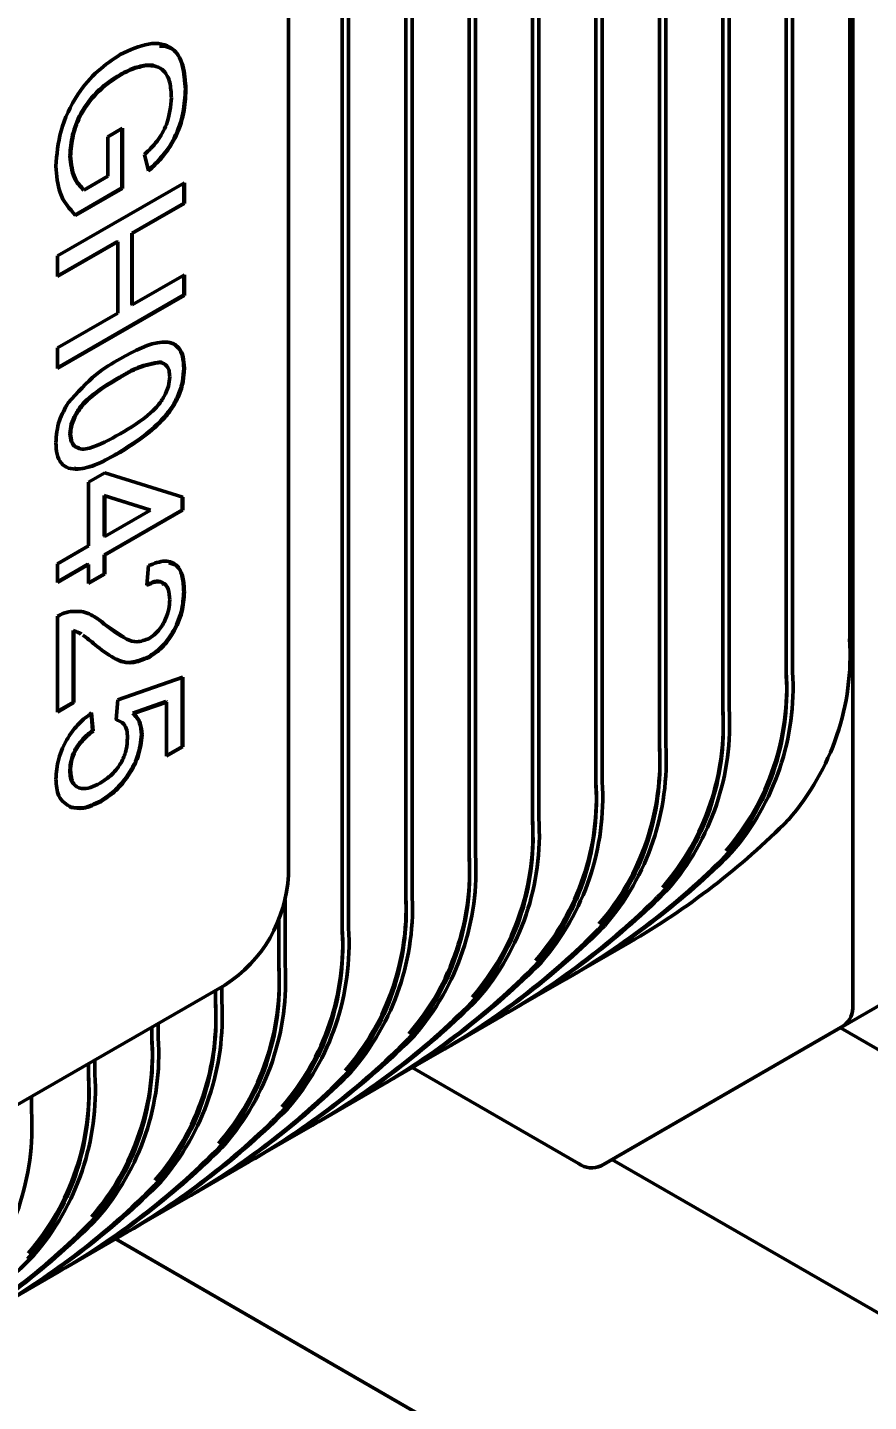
# Model space of a CAD drawing. Header units: millimetres. Extents: x 0 to 2215, y 0 to 863.
# Drawn here: x 1430.22 to 1434.9, y 537.61 to 545.28 of the extents above; entities that cross this region are included whole.
import ezdxf
from ezdxf import colors
from ezdxf.entities.mleader import LeaderData, LeaderLine
from ezdxf.math import Vec2, Vec3

# ---------------------------------------------------------------- set-up
doc = ezdxf.new("R2010")
doc.units = ezdxf.units.MM
doc.layers.add('粗实线层', color=7, linetype='Continuous', lineweight=50)
doc.styles.get("Standard").update_dxf_attribs({"font": ''})
doc.styles.get('Standard').set_extended_font_data('汉仪长仿宋体')

msp = doc.modelspace()

# ---------------------------------------------------------------- linework, layer by layer
at = {"layer": '粗实线层'}
for p, q in [((1434.8172, 539.823), (1434.8172, 553.5627)), ((1434.7996, 541.8661), (1434.7996, 551.4991)), ((1434.446, 541.662), (1434.446, 551.295)), ((1434.4814, 551.3154), (1434.4814, 541.6824)), ((1434.0924, 541.4579), (1434.0924, 551.0909)), ((1434.1278, 551.1113), (1434.1278, 541.4783)), ((1433.7389, 541.2538), (1433.7389, 550.8868)), ((1433.7742, 550.9072), (1433.7742, 541.2742)), ((1433.4207, 550.7031), (1433.4207, 541.0701)), ((1433.3853, 541.0497), (1433.3853, 550.6827)), ((1433.0318, 540.8456), (1433.0318, 550.4786)), ((1433.0671, 550.499), (1433.0671, 540.866)), ((1432.6782, 540.6415), (1432.6782, 550.2745)), ((1432.7136, 550.2949), (1432.7136, 540.6619)), ((1432.36, 550.0908), (1432.36, 540.4578)), ((1432.3247, 540.4374), (1432.3247, 550.0704)), ((1431.9711, 540.2333), (1431.9711, 549.8663)), ((1432.0065, 549.8867), (1432.0065, 540.2537)), ((1431.6706, 540.5487), (1431.6706, 549.1223)), ((1430.8753, 545.0662), (1430.8788, 545.0641)), ((1430.7342, 545.0151), (1430.7378, 545.0131)), ((1431.0966, 544.9322), (1431.1001, 544.9301)), ((1430.665, 544.6675), (1430.7465, 544.7146)), ((1430.665, 544.4476), (1430.665, 544.6675)), ((1430.743, 544.7125), (1430.743, 544.3816)), ((1430.7465, 544.7146), (1430.7465, 544.3796)), ((1430.4529, 544.5613), (1430.4564, 544.5592)), ((1430.8917, 544.4768), (1430.8688, 544.5689)), ((1430.531, 544.3703), (1430.665, 544.4476)), ((1430.3839, 544.0028), (1431.091, 544.411)), ((1430.743, 544.3816), (1430.4814, 544.2306)), ((1430.7465, 544.3796), (1430.4849, 544.2286)), ((1430.5274, 544.3723), (1430.531, 544.3703)), ((1430.743, 544.3816), (1430.7465, 544.3796)), ((1431.0875, 544.4089), (1431.0875, 544.2978)), ((1431.091, 544.411), (1431.091, 544.2958)), ((1431.0875, 544.2978), (1430.7974, 544.1304)), ((1431.091, 544.2958), (1430.8009, 544.1283)), ((1431.0875, 544.2978), (1431.091, 544.2958)), ((1430.7974, 544.1304), (1430.7974, 543.7326)), ((1430.7974, 544.1304), (1430.8009, 544.1283)), ((1430.8009, 544.1283), (1430.8009, 543.7305)), ((1430.7158, 544.0833), (1430.3839, 543.8917)), ((1430.7193, 544.0812), (1430.3839, 543.8876)), ((1430.7158, 544.0833), (1430.7193, 544.0812)), ((1430.7193, 543.6834), (1430.7193, 544.0812)), ((1430.3839, 543.8876), (1430.3839, 544.0028)), ((1430.8009, 543.7305), (1431.091, 543.898)), ((1431.0875, 543.896), (1431.0875, 543.7849)), ((1431.091, 543.898), (1431.091, 543.7828)), ((1431.0875, 543.7849), (1430.3839, 543.3787)), ((1431.091, 543.7828), (1430.3839, 543.3746)), ((1430.7974, 543.7326), (1430.8009, 543.7305)), ((1431.0875, 543.7849), (1431.091, 543.7828)), ((1430.3839, 543.4898), (1430.7193, 543.6834)), ((1430.3839, 543.3746), (1430.3839, 543.4898)), ((1430.9663, 543.4054), (1430.9575, 543.4113)), ((1430.9575, 543.4113), (1430.961, 543.4093)), ((1431.0875, 543.3766), (1431.091, 543.3746)), ((1430.7294, 543.3269), (1430.7329, 543.3249)), ((1430.4529, 543.0103), (1430.4564, 543.0082)), ((1430.5562, 542.7413), (1430.6468, 542.7936)), ((1430.5562, 542.3854), (1430.5562, 542.7413)), ((1430.6468, 542.7936), (1431.082, 542.6575)), ((1430.898, 542.5868), (1430.6433, 542.6664)), ((1430.6433, 542.6664), (1430.6433, 542.4397)), ((1430.6433, 542.6664), (1430.6468, 542.6644)), ((1430.9015, 542.5847), (1430.6468, 542.6644)), ((1430.6468, 542.6644), (1430.6468, 542.4377)), ((1431.0784, 542.6586), (1431.0784, 542.5863)), ((1431.082, 542.6575), (1431.082, 542.5842)), ((1431.0784, 542.5863), (1430.6433, 542.335)), ((1430.6468, 542.4377), (1430.9015, 542.5847)), ((1431.082, 542.5842), (1430.6468, 542.333)), ((1430.898, 542.5868), (1430.9015, 542.5847)), ((1431.0784, 542.5863), (1431.082, 542.5842)), ((1430.6433, 542.4397), (1430.6468, 542.4377)), ((1430.3839, 542.2859), (1430.5562, 542.3854)), ((1430.3839, 542.1812), (1430.3839, 542.2859)), ((1430.5526, 542.2827), (1430.3839, 542.1853)), ((1430.5562, 542.2807), (1430.3839, 542.1812)), ((1430.5526, 542.2827), (1430.5562, 542.2807)), ((1430.5562, 542.176), (1430.5562, 542.2807)), ((1430.6433, 542.335), (1430.6433, 542.2304)), ((1430.6433, 542.335), (1430.6468, 542.333)), ((1430.6468, 542.333), (1430.6468, 542.2283)), ((1430.8825, 542.1655), (1430.8916, 542.2754)), ((1430.6433, 542.2304), (1430.5562, 542.1801)), ((1430.6468, 542.2283), (1430.5562, 542.176)), ((1430.6433, 542.2304), (1430.6468, 542.2283)), ((1431.0875, 542.1309), (1431.091, 542.1288)), ((1430.3839, 541.4589), (1430.3839, 541.9928)), ((1430.471, 541.9127), (1430.471, 541.5133)), ((1430.471, 541.9127), (1430.4746, 541.9107)), ((1430.4746, 541.9107), (1430.4746, 541.5112)), ((1430.6448, 541.9483), (1430.7538, 541.8761)), ((1430.6448, 541.9483), (1430.6484, 541.9462)), ((1430.8923, 541.7669), (1430.8958, 541.7649)), ((1430.7193, 541.5269), (1431.082, 541.6525)), ((1431.0784, 541.6513), (1431.0784, 541.2672)), ((1431.082, 541.6525), (1431.082, 541.2652)), ((1430.471, 541.5133), (1430.3839, 541.463)), ((1430.4746, 541.5112), (1430.3839, 541.4589)), ((1430.471, 541.5133), (1430.4746, 541.5112)), ((1430.7103, 541.417), (1430.7193, 541.5269)), ((1430.9878, 541.5167), (1430.8046, 541.4525)), ((1430.9913, 541.5146), (1430.8082, 541.4505)), ((1430.9878, 541.5167), (1430.9913, 541.5146)), ((1430.9913, 541.2128), (1430.9913, 541.5146)), ((1430.5708, 541.4557), (1430.5798, 541.3563)), ((1430.5743, 541.4537), (1430.5834, 541.3542)), ((1430.8046, 541.4525), (1430.8082, 541.4505)), ((1430.5798, 541.3563), (1430.5834, 541.3542)), ((1430.72, 541.4112), (1430.7067, 541.4191)), ((1430.8518, 541.3341), (1430.8553, 541.3321)), ((1431.0784, 541.2672), (1430.9913, 541.2169)), ((1431.082, 541.2652), (1430.9913, 541.2128)), ((1431.0784, 541.2672), (1431.082, 541.2652)), ((1430.4529, 541.1333), (1430.4564, 541.1313)), ((1430.4572, 540.9292), (1430.4607, 540.9271)), ((1430.6229, 540.9624), (1430.6264, 540.9603)), ((1433.4137, 538.9279), (1436.3128, 540.6016)), ((1431.6529, 540.411), (1431.6529, 540.0496)), ((1431.6176, 540.0292), (1431.6176, 540.303)), ((1433.2532, 539.9901), (1433.5714, 540.1738)), ((1427.7815, 537.8953), (1431.3171, 539.9363)), ((1431.264, 539.8251), (1431.264, 539.9057)), ((1431.2994, 539.9261), (1431.2994, 539.8455)), ((1432.8996, 539.786), (1433.2178, 539.9697)), ((1432.5461, 539.5819), (1432.8643, 539.7656)), ((1430.9105, 539.621), (1430.9105, 539.7016)), ((1430.9458, 539.722), (1430.9458, 539.6414)), ((1433.4137, 538.9279), (1434.7655, 539.7085)), ((1434.7476, 539.698), (1440.9937, 536.0922)), ((1430.5923, 539.5179), (1430.5923, 539.4373)), ((1432.1925, 539.3778), (1432.5107, 539.5615)), ((1430.5569, 539.4169), (1430.5569, 539.4975)), ((1432.3617, 539.4754), (1433.2887, 538.9403)), ((1430.2387, 539.3138), (1430.2387, 539.2332)), ((1431.839, 539.1737), (1432.1572, 539.3574)), ((1431.4854, 538.9696), (1431.8036, 539.1533)), ((1431.1319, 538.7655), (1431.4501, 538.9492)), ((1433.4747, 538.9631), (1439.7208, 535.3573)), ((1430.7783, 538.5614), (1431.0965, 538.7451)), ((1430.4248, 538.3573), (1430.743, 538.5409)), ((1430.7064, 538.5199), (1437.9527, 534.3366)), ((1430.0712, 538.1532), (1430.3894, 538.3368))]:
    msp.add_line(p, q, dxfattribs=at)
for centre, radius, start, end in [((1433.395, 541.7791), 1.4072, 319.13587, 3.54429), ((1433.0415, 541.575), 1.4072, 319.13587, 3.54429), ((1433.0555, 541.5963), 1.3931, 319.13587, 3.54429), ((1433.0768, 541.5954), 1.4072, 319.13587, 3.54429), ((1432.6879, 541.3709), 1.4072, 319.13587, 3.54429), ((1432.702, 541.3922), 1.3931, 319.13587, 3.54429), ((1432.7233, 541.3913), 1.4072, 319.13587, 3.54429), ((1432.3344, 541.1668), 1.4072, 319.13587, 3.54429), ((1432.3484, 541.1881), 1.3931, 319.13587, 3.54429), ((1432.3697, 541.1872), 1.4072, 319.13587, 3.54429), ((1431.9808, 540.9627), 1.4072, 319.13587, 3.54429), ((1431.9949, 540.984), 1.3931, 319.13587, 3.54429), ((1432.0162, 540.9831), 1.4072, 319.13587, 3.54429), ((1431.6273, 540.7586), 1.4072, 319.13587, 3.54429), ((1431.6413, 540.7799), 1.3931, 319.13587, 3.54429), ((1431.6626, 540.779), 1.4072, 319.13587, 3.54429), ((1431.4422, 543.8529), 4.2508, 300.05885, 315.21522), ((1431.1284, 543.6635), 4.2436, 300.04589, 315.22818), ((1431.2737, 540.5545), 1.4072, 319.13587, 3.54429), ((1431.2878, 540.5758), 1.3931, 319.13587, 3.54429), ((1431.3091, 540.5749), 1.4072, 319.13587, 3.54429), ((1431.0886, 543.6488), 4.2508, 300.05885, 315.21522), ((1430.903, 540.5836), 0.7684, 302.60548, 357.39452), ((1430.9202, 540.3504), 1.4072, 319.13587, 3.54429), ((1430.9342, 540.3717), 1.3931, 319.13587, 3.54429), ((1430.9555, 540.3708), 1.4072, 319.13587, 3.54429), ((1430.7351, 543.4447), 4.2508, 300.05885, 315.21522), ((1430.7749, 543.4594), 4.2436, 300.04589, 315.22818), ((1430.5666, 540.1463), 1.4072, 319.13587, 3.54429), ((1430.5807, 540.1676), 1.3931, 319.13587, 3.54429), ((1430.602, 540.1667), 1.4072, 319.13587, 3.54429), ((1430.3815, 543.2406), 4.2508, 300.05885, 315.21522), ((1430.4213, 543.2553), 4.2436, 300.04589, 315.22818), ((1430.0678, 543.0512), 4.2436, 300.04589, 315.22818), ((1430.2131, 539.9422), 1.4072, 319.13587, 3.54429), ((1430.2271, 539.9635), 1.3931, 319.13587, 3.54429), ((1430.2484, 539.9626), 1.4072, 319.13587, 3.54429), ((1430.028, 543.0365), 4.2508, 300.05885, 315.21522), ((1429.8595, 539.7381), 1.4072, 319.13587, 3.54429), ((1429.8736, 539.7594), 1.3931, 319.13587, 3.54429), ((1429.8949, 539.7585), 1.4072, 319.13587, 3.54429), ((1429.6744, 542.8324), 4.2508, 300.05885, 315.21522), ((1429.7142, 542.8471), 4.2436, 300.04589, 315.22818), ((1434.6921, 539.8107), 0.1258, 305.69804, 5.62038), ((1429.506, 539.534), 1.4072, 319.13587, 3.54429), ((1429.52, 539.5553), 1.3931, 319.13587, 3.54429), ((1429.5413, 539.5544), 1.4072, 319.13587, 3.54429), ((1429.3209, 542.6283), 4.2508, 300.05885, 315.21522), ((1429.3607, 542.6429), 4.2436, 300.04589, 315.22818), ((1429.0071, 542.4388), 4.2436, 300.04589, 315.22818), ((1429.1524, 539.3299), 1.4072, 319.13587, 3.54429), ((1429.1664, 539.3512), 1.3931, 319.13587, 3.54429), ((1429.1878, 539.3503), 1.4072, 319.13587, 3.54429), ((1428.9673, 542.4242), 4.2508, 300.05885, 315.21522), ((1428.8342, 539.1462), 1.4072, 319.13587, 3.54429), ((1428.6138, 542.2201), 4.2508, 300.05885, 315.21522), ((1428.6536, 542.2347), 4.2436, 300.04589, 315.22818), ((1428.2602, 542.016), 4.2508, 300.05885, 315.21522), ((1428.3, 542.0306), 4.2436, 300.04589, 315.22818), ((1433.3619, 539.0425), 0.1257, 234.38183, 294.31395), ((1427.9465, 541.8265), 4.2436, 300.04589, 315.22818), ((1427.9067, 541.8119), 4.2508, 300.05885, 315.21522), ((1427.5531, 541.6078), 4.2508, 300.05885, 315.21522), ((1427.5929, 541.6224), 4.2436, 300.04589, 315.22818), ((1427.2394, 541.4183), 4.2436, 300.04589, 315.22818)]:
    msp.add_arc(centre, radius, start, end, dxfattribs=at)
for points, knots in [([(1430.7341, 545.1261), (1430.7876, 545.151), (1430.8944, 545.2007), (1431.0256, 545.1783), (1431.0909, 545.0707), (1431.097, 544.977), (1431.1001, 544.9301)], [0, 0, 0, 0, 0.280345, 0.55931, 0.779318, 1, 1, 1, 1]), ([(1430.3749, 544.5025), (1430.38, 544.5674), (1430.3903, 544.697), (1430.482, 544.8964), (1430.6079, 545.0419), (1430.692, 545.098), (1430.7341, 545.1261)], [0, 0, 0, 0, 0.2801963, 0.5590184, 0.77928, 1, 1, 1, 1]), ([(1430.9527, 545.1733), (1430.9767, 545.1717), (1431.0378, 545.1676), (1431.0864, 545.0705), (1431.0932, 544.9783), (1431.0966, 544.9322)], [0, 0, 0, 0, 0.243759, 0.621302, 1, 1, 1, 1]), ([(1430.8753, 545.0662), (1430.8496, 545.0612), (1430.8037, 545.0524), (1430.7555, 545.0265), (1430.7342, 545.0151)], [0, 0, 0, 0, 0.559779, 1, 1, 1, 1]), ([(1430.8788, 545.0641), (1430.8532, 545.0592), (1430.8073, 545.0504), (1430.759, 545.0245), (1430.7378, 545.0131)], [0, 0, 0, 0, 0.559779, 1, 1, 1, 1]), ([(1430.9362, 545.0576), (1430.9339, 545.0591), (1430.9173, 545.0697), (1430.8947, 545.0678), (1430.8753, 545.0662)], [0, 0, 0, 0, 0.138548, 1, 1, 1, 1]), ([(1431.0185, 544.8852), (1431.0171, 544.9149), (1431.0142, 544.9742), (1430.9827, 545.0351), (1430.9346, 545.0642), (1430.8974, 545.0641), (1430.8788, 545.0641)], [0, 0, 0, 0, 0.280276, 0.559955, 0.779845, 1, 1, 1, 1]), ([(1430.7342, 545.0151), (1430.6941, 544.9895), (1430.6141, 544.9383), (1430.5132, 544.8118), (1430.462, 544.6751), (1430.4559, 544.5992), (1430.4529, 544.5613)], [0, 0, 0, 0, 0.280808, 0.559487, 0.779455, 1, 1, 1, 1]), ([(1430.7378, 545.0131), (1430.6976, 544.9874), (1430.6177, 544.9363), (1430.5167, 544.8097), (1430.4655, 544.673), (1430.4595, 544.5972), (1430.4564, 544.5592)], [0, 0, 0, 0, 0.280808, 0.559487, 0.779455, 1, 1, 1, 1]), ([(1430.8688, 544.5689), (1430.8931, 544.592), (1430.9415, 544.6381), (1431.0071, 544.7556), (1431.0142, 544.836), (1431.0185, 544.8852)], [0, 0, 0, 0, 0.281603, 0.560889, 1, 1, 1, 1]), ([(1431.0966, 544.9322), (1431.0941, 544.8889), (1431.0891, 544.8024), (1431.0447, 544.6677), (1430.9702, 544.5554), (1430.9156, 544.5044), (1430.8882, 544.4789)], [0, 0, 0, 0, 0.280404, 0.559856, 0.779464, 1, 1, 1, 1]), ([(1431.1001, 544.9301), (1431.0976, 544.8868), (1431.0927, 544.8004), (1431.0482, 544.6657), (1430.9737, 544.5534), (1430.9191, 544.5024), (1430.8917, 544.4768)], [0, 0, 0, 0, 0.280404, 0.559856, 0.779464, 1, 1, 1, 1]), ([(1430.4849, 544.2286), (1430.4506, 544.2661), (1430.3892, 544.333), (1430.3792, 544.4507), (1430.3749, 544.5025)], [0, 0, 0, 0, 0.559918, 1, 1, 1, 1]), ([(1430.4529, 544.5613), (1430.4578, 544.5168), (1430.4666, 544.4372), (1430.5088, 544.3922), (1430.5274, 544.3723)], [0, 0, 0, 0, 0.559425, 1, 1, 1, 1]), ([(1430.4564, 544.5592), (1430.4614, 544.5147), (1430.4702, 544.4352), (1430.5124, 544.3901), (1430.531, 544.3703)], [0, 0, 0, 0, 0.559425, 1, 1, 1, 1]), ([(1430.7327, 543.4294), (1430.8142, 543.4734), (1430.9163, 543.5284), (1431.0214, 543.5198), (1431.0632, 543.4929), (1431.0875, 543.4419), (1431.0898, 543.397), (1431.091, 543.3746)], [0, 0, 0, 0, 0.499149, 0.624522, 0.749597, 0.874674, 1, 1, 1, 1]), ([(1430.9821, 543.5218), (1430.9938, 543.5213), (1431.0231, 543.5202), (1431.0595, 543.4945), (1431.084, 543.444), (1431.0863, 543.3991), (1431.0875, 543.3766)], [0, 0, 0, 0, 0.18086, 0.453722, 0.72659, 1, 1, 1, 1]), ([(1430.443, 543.1829), (1430.4944, 543.2404), (1430.5865, 543.3434), (1430.6879, 543.4031), (1430.7327, 543.4294)], [0, 0, 0, 0, 0.5579733, 1, 1, 1, 1]), ([(1431.0875, 543.3766), (1431.0862, 543.3528), (1431.0836, 543.305), (1431.0596, 543.2263), (1431.0186, 543.1504), (1430.9111, 543.0238), (1430.81, 542.9595), (1430.7291, 542.908)], [0, 0, 0, 0, 0.125373, 0.250644, 0.375698, 0.501113, 1, 1, 1, 1]), ([(1430.9575, 543.4113), (1430.9162, 543.4045), (1430.8423, 543.3924), (1430.764, 543.347), (1430.7294, 543.3269)], [0, 0, 0, 0, 0.5580588, 1, 1, 1, 1]), ([(1431.091, 543.3746), (1431.0897, 543.3507), (1431.0872, 543.303), (1431.0631, 543.2242), (1431.0221, 543.1483), (1430.9147, 543.0218), (1430.8135, 542.9574), (1430.7327, 542.906)], [0, 0, 0, 0, 0.125373, 0.250644, 0.375698, 0.501113, 1, 1, 1, 1]), ([(1430.961, 543.4093), (1430.9198, 543.4025), (1430.8459, 543.3903), (1430.7676, 543.3449), (1430.7329, 543.3249)], [0, 0, 0, 0, 0.5580588, 1, 1, 1, 1]), ([(1431.0094, 543.3286), (1431.0088, 543.3401), (1431.0074, 543.363), (1430.9928, 543.3944), (1430.973, 543.4036), (1430.961, 543.4093)], [0, 0, 0, 0, 0.280453, 0.560688, 1, 1, 1, 1]), ([(1430.7294, 543.3269), (1430.6717, 543.2928), (1430.5995, 543.25), (1430.5168, 543.1706), (1430.4832, 543.1193), (1430.4573, 543.0628), (1430.4544, 543.0278), (1430.4529, 543.0103)], [0, 0, 0, 0, 0.500363, 0.625568, 0.750538, 0.875304, 1, 1, 1, 1]), ([(1430.7329, 543.3249), (1430.6752, 543.2907), (1430.6031, 543.248), (1430.5204, 543.1685), (1430.4867, 543.1173), (1430.4609, 543.0608), (1430.4579, 543.0258), (1430.4564, 543.0082)], [0, 0, 0, 0, 0.5003629, 0.6255677, 0.7505383, 0.8753036, 1, 1, 1, 1]), ([(1430.7329, 543.0108), (1430.7909, 543.045), (1430.8634, 543.0878), (1430.9458, 543.1683), (1430.9801, 543.2192), (1431.0054, 543.2761), (1431.0081, 543.3111), (1431.0094, 543.3286)], [0, 0, 0, 0, 0.500352, 0.625529, 0.750516, 0.875255, 1, 1, 1, 1]), ([(1430.3749, 542.9611), (1430.3778, 543.0021), (1430.383, 543.0753), (1430.4247, 543.15), (1430.443, 543.1829)], [0, 0, 0, 0, 0.559716, 1, 1, 1, 1]), ([(1430.4529, 543.0103), (1430.4545, 542.9947), (1430.4577, 542.9635), (1430.4794, 542.9379), (1430.4985, 542.9332), (1430.506, 542.9314)], [0, 0, 0, 0, 0.3785908, 0.7575086, 1, 1, 1, 1]), ([(1430.4564, 543.0082), (1430.458, 542.9925), (1430.4611, 542.961), (1430.4866, 542.934), (1430.5205, 542.922), (1430.603, 542.9376), (1430.6752, 542.9783), (1430.7329, 543.0108)], [0, 0, 0, 0, 0.124656, 0.24942, 0.374387, 0.49959, 1, 1, 1, 1]), ([(1430.7327, 542.906), (1430.6512, 542.8622), (1430.5492, 542.8073), (1430.4441, 542.8157), (1430.4024, 542.8426), (1430.3783, 542.8938), (1430.376, 542.9387), (1430.3749, 542.9611)], [0, 0, 0, 0, 0.499115, 0.624458, 0.749554, 0.874658, 1, 1, 1, 1]), ([(1430.7291, 542.908), (1430.6461, 542.8599), (1430.5558, 542.8076), (1430.4819, 542.8172), (1430.476, 542.818)], [0, 0, 0, 0, 0.919736, 1, 1, 1, 1]), ([(1430.8916, 542.2754), (1430.923, 542.2875), (1430.9856, 542.3116), (1431.0549, 542.2815), (1431.087, 542.2123), (1431.0897, 542.1567), (1431.091, 542.1288)], [0, 0, 0, 0, 0.280235, 0.558893, 0.779132, 1, 1, 1, 1]), ([(1431.0058, 542.2909), (1431.0217, 542.2867), (1431.0579, 542.2773), (1431.0829, 542.2133), (1431.086, 542.1584), (1431.0875, 542.1309)], [0, 0, 0, 0, 0.281733, 0.640355, 1, 1, 1, 1]), ([(1430.9765, 542.1693), (1430.9727, 542.1746), (1430.9611, 542.1906), (1430.9243, 542.1893), (1430.8941, 542.1748), (1430.879, 542.1675)], [0, 0, 0, 0, 0.195322, 0.596986, 1, 1, 1, 1]), ([(1431.0094, 542.084), (1431.008, 542.1058), (1431.0051, 542.1492), (1430.9733, 542.185), (1430.9285, 542.1882), (1430.8979, 542.1731), (1430.8825, 542.1655)], [0, 0, 0, 0, 0.28041, 0.559489, 0.779375, 1, 1, 1, 1]), ([(1431.0875, 542.1309), (1431.0854, 542.094), (1431.0811, 542.0205), (1431.0321, 541.9071), (1430.9649, 541.8164), (1430.9165, 541.7834), (1430.8923, 541.7669)], [0, 0, 0, 0, 0.280482, 0.559644, 0.779749, 1, 1, 1, 1]), ([(1431.091, 542.1288), (1431.0889, 542.092), (1431.0846, 542.0184), (1431.0357, 541.9051), (1430.9684, 541.8144), (1430.92, 541.7814), (1430.8958, 541.7649)], [0, 0, 0, 0, 0.280482, 0.559644, 0.779749, 1, 1, 1, 1]), ([(1430.895, 541.8691), (1430.9131, 541.8823), (1430.9493, 541.9087), (1430.9871, 541.9729), (1431.0069, 542.0334), (1431.0086, 542.0671), (1431.0094, 542.084)], [0, 0, 0, 0, 0.27908, 0.558612, 0.779043, 1, 1, 1, 1]), ([(1430.3839, 541.9928), (1430.3959, 541.9994), (1430.4173, 542.0113), (1430.4378, 542.016), (1430.4468, 542.0182)], [0, 0, 0, 0, 0.5599563, 1, 1, 1, 1]), ([(1430.4468, 542.0182), (1430.4742, 542.0202), (1430.5195, 542.0235), (1430.5719, 542.0023), (1430.612, 541.9772), (1430.6362, 541.9566), (1430.6484, 541.9462)], [0, 0, 0, 0, 0.339411, 0.559525, 0.779752, 1, 1, 1, 1]), ([(1430.5703, 542.0015), (1430.583, 541.9941), (1430.6094, 541.9789), (1430.6328, 541.9587), (1430.6448, 541.9483)], [0, 0, 0, 0, 0.48269, 1, 1, 1, 1]), ([(1430.5124, 541.8952), (1430.5096, 541.8972), (1430.4973, 541.9057), (1430.4825, 541.9097), (1430.471, 541.9127)], [0, 0, 0, 0, 0.225712, 1, 1, 1, 1]), ([(1430.5159, 541.8932), (1430.5131, 541.8951), (1430.5009, 541.9037), (1430.486, 541.9076), (1430.4746, 541.9107)], [0, 0, 0, 0, 0.2257118, 1, 1, 1, 1]), ([(1430.6484, 541.9462), (1430.687, 541.9164), (1430.7409, 541.8748), (1430.8249, 541.8431), (1430.8717, 541.8604), (1430.895, 541.8691)], [0, 0, 0, 0, 0.5613127, 0.7813859, 1, 1, 1, 1]), ([(1430.6057, 541.824), (1430.5918, 541.8353), (1430.5687, 541.8539), (1430.5427, 541.876), (1430.5293, 541.8845), (1430.5256, 541.8868)], [0, 0, 0, 0, 0.5294733, 0.8720745, 1, 1, 1, 1]), ([(1430.8958, 541.7649), (1430.8621, 541.7509), (1430.7944, 541.7229), (1430.6965, 541.7542), (1430.6402, 541.7975), (1430.6057, 541.824)], [0, 0, 0, 0, 0.278741, 0.558834, 1, 1, 1, 1]), ([(1430.8923, 541.7669), (1430.8588, 541.7534), (1430.7918, 541.7263), (1430.7332, 541.7395), (1430.7096, 541.7552), (1430.7089, 541.7556)], [0, 0, 0, 0, 0.491873, 0.98613, 1, 1, 1, 1]), ([(1430.3749, 541.0848), (1430.3774, 541.122), (1430.3825, 541.1963), (1430.4344, 541.3099), (1430.5024, 541.3988), (1430.5503, 541.4354), (1430.5743, 541.4537)], [0, 0, 0, 0, 0.28007, 0.559249, 0.779432, 1, 1, 1, 1]), ([(1430.8046, 541.4525), (1430.8193, 541.4362), (1430.8456, 541.4071), (1430.8499, 541.3565), (1430.8518, 541.3341)], [0, 0, 0, 0, 0.559939, 1, 1, 1, 1]), ([(1430.8082, 541.4505), (1430.8229, 541.4342), (1430.8492, 541.4051), (1430.8534, 541.3544), (1430.8553, 541.3321)], [0, 0, 0, 0, 0.559939, 1, 1, 1, 1]), ([(1430.5798, 541.3563), (1430.5614, 541.3413), (1430.5246, 541.3114), (1430.4799, 541.2504), (1430.456, 541.1863), (1430.4539, 541.151), (1430.4529, 541.1333)], [0, 0, 0, 0, 0.280714, 0.559926, 0.779622, 1, 1, 1, 1]), ([(1430.5834, 541.3542), (1430.5649, 541.3392), (1430.5281, 541.3093), (1430.4834, 541.2483), (1430.4595, 541.1842), (1430.4575, 541.1489), (1430.4564, 541.1313)], [0, 0, 0, 0, 0.280714, 0.559926, 0.779622, 1, 1, 1, 1]), ([(1430.7737, 541.314), (1430.7731, 541.329), (1430.7717, 541.359), (1430.7532, 541.4006), (1430.7265, 541.4108), (1430.7103, 541.417)], [0, 0, 0, 0, 0.280925, 0.561161, 1, 1, 1, 1]), ([(1430.621, 541.0619), (1430.6432, 541.0764), (1430.6875, 541.1052), (1430.7429, 541.1759), (1430.7706, 541.2518), (1430.7727, 541.2932), (1430.7737, 541.314)], [0, 0, 0, 0, 0.2806528, 0.559595, 0.7792903, 1, 1, 1, 1]), ([(1430.8518, 541.3341), (1430.8476, 541.2943), (1430.8392, 541.2147), (1430.7745, 541.0983), (1430.6991, 541.0121), (1430.6483, 540.979), (1430.6229, 540.9624)], [0, 0, 0, 0, 0.27917, 0.558797, 0.779169, 1, 1, 1, 1]), ([(1430.8553, 541.3321), (1430.8511, 541.2923), (1430.8427, 541.2126), (1430.778, 541.0962), (1430.7027, 541.01), (1430.6519, 540.9769), (1430.6264, 540.9603)], [0, 0, 0, 0, 0.27917, 0.558797, 0.779169, 1, 1, 1, 1]), ([(1430.4529, 541.1333), (1430.4537, 541.1056), (1430.4546, 541.07), (1430.4761, 541.0587), (1430.4808, 541.0562)], [0, 0, 0, 0, 0.778828, 1, 1, 1, 1]), ([(1430.4564, 541.1313), (1430.4589, 541.1059), (1430.4637, 541.0552), (1430.5117, 541.0276), (1430.5669, 541.034), (1430.603, 541.0526), (1430.621, 541.0619)], [0, 0, 0, 0, 0.279539, 0.558252, 0.778884, 1, 1, 1, 1]), ([(1430.4607, 540.9271), (1430.4327, 540.9435), (1430.3827, 540.9727), (1430.3773, 541.0505), (1430.3749, 541.0848)], [0, 0, 0, 0, 0.558485, 1, 1, 1, 1]), ([(1430.6229, 540.9624), (1430.5893, 540.9459), (1430.5293, 540.9163), (1430.4792, 540.9253), (1430.4572, 540.9292)], [0, 0, 0, 0, 0.559726, 1, 1, 1, 1]), ([(1430.6264, 540.9603), (1430.5928, 540.9438), (1430.5328, 540.9143), (1430.4828, 540.9232), (1430.4607, 540.9271)], [0, 0, 0, 0, 0.559726, 1, 1, 1, 1])]:
    msp.add_open_spline(points, degree=3, knots=knots, dxfattribs=at)

# ---------------------------------------------------------------- leaders
ml = msp.add_multileader_mtext('Standard', dxfattribs=at)
ml.set_content('8', color=256)
ml.set_leader_properties()
ml.build(insert=Vec2(0, 0))
ml.multileader.update_dxf_attribs({"text_right_attachment_type": 6, "dogleg_length": 0.36})
ctx = ml.context
ctx.base_point, ctx.char_height, ctx.plane_origin = Vec3(1499.5677, 588.4773), 20, Vec3(1419.5098, 543.471)
ctx.right_attachment = 6
notes = []
notes.append((ctx, [(0, (1, 1, 0), (1499.2077, 588.4773), (1, 0), 0.36, [(0, [(1419.5098, 543.471)], 0, [])])]))
ctx.mtext.insert, ctx.mtext.flow_direction = Vec3(1501.5677, 598.4773), 5
ml = msp.add_multileader_mtext('Standard', dxfattribs=at)
ml.set_content('9', color=256)
ml.set_leader_properties()
ml.build(insert=Vec2(0, 0))
ml.multileader.update_dxf_attribs({"text_right_attachment_type": 6, "dogleg_length": 0.36})
ctx = ml.context
ctx.base_point, ctx.char_height, ctx.plane_origin = Vec3(1499.5125, 536.3432), 20, Vec3(1422.1175, 501.7164)
ctx.right_attachment = 6
notes.append((ctx, [(0, (1, 1, 0), (1499.1525, 536.3432), (1, 0), 0.36, [(0, [(1422.1175, 501.7164)], 0, [])])]))
ctx.mtext.insert, ctx.mtext.flow_direction = Vec3(1501.5125, 546.3432), 5
for ctx, leaders in notes:
    for number, flags, end, landing, length, lines in leaders:
        leader = LeaderData()
        leader.index, (leader.has_last_leader_line, leader.has_dogleg_vector, leader.attachment_direction) = number, flags
        leader.last_leader_point, leader.dogleg_vector, leader.dogleg_length = Vec3(end), Vec3(landing), length
        for number, points, colour, breaks in lines:
            line = LeaderLine()
            line.index, line.vertices, line.color, line.breaks = number, Vec3.list(points), colors.encode_raw_color(colour), breaks
            leader.lines.append(line)
        ctx.leaders.append(leader)

doc.saveas('drawing.dxf')
